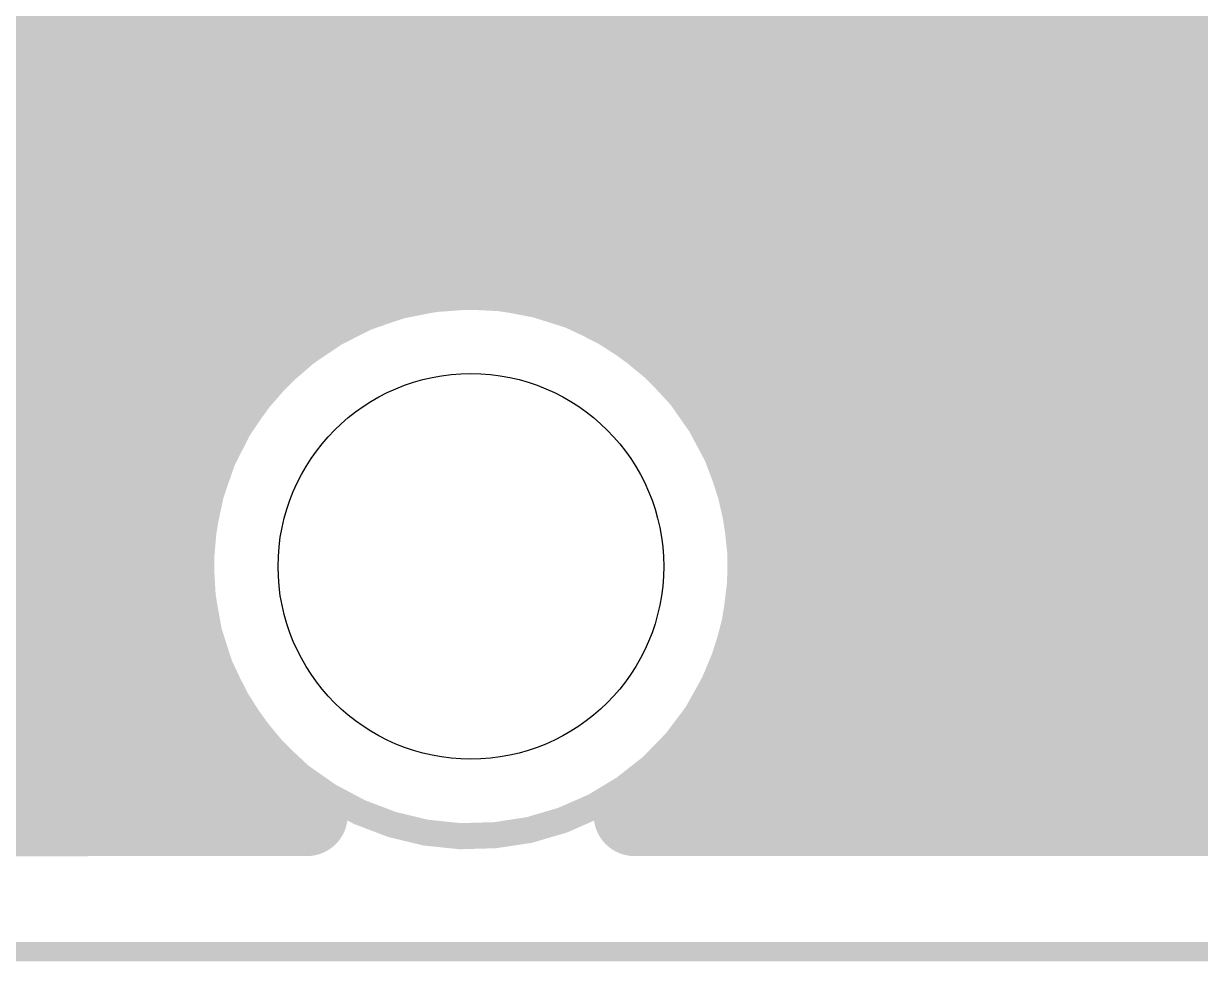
# Model space of a CAD drawing. Extents: x 0 to 1.5, y 0 to 3.74.
# Drawn here: x 0.6887 to 1.0494, y -0.003 to 0.2845 of the extents above; entities that cross this region are included whole.
import ezdxf

# ---------------------------------------------------------------- set-up
doc = ezdxf.new("R2010")
doc.units = 0
for name, color, linetype in [('Board_Outline', 13, 'CONTINUOUS'), ('Bottom', 6, 'CONTINUOUS'), ('Drill_Bottom', 8, 'CONTINUOUS'), ('Drill_Top', 7, 'CONTINUOUS'), ('Edge_Bottom', 17, 'CONTINUOUS'), ('Edge_Top', 16, 'CONTINUOUS'), ('Top', 5, 'CONTINUOUS')]:
    doc.layers.add(name, color=color, linetype=linetype)

msp = doc.modelspace()

# ---------------------------------------------------------------- linework, layer by layer
at = {"layer": 'Board_Outline', "linetype": 'CONTINUOUS', "const_width": 0.006}
msp.add_lwpolyline([(0, 0), (1.4961, 0), (1.4961, 3.7402), (0, 3.7402), (0, 0)], dxfattribs=at)
at = {"layer": 'Bottom', "linetype": 'CONTINUOUS', "const_width": 0.025}
for points in [[(0.7241, 0.2975), (0.7484, 0.2715)], [(0.7339, 0.2898), (1.2829, 0.2898)], [(0.7484, 0.2715), (1.2703, 0.2725)], [(0.7035, 0.2625), (0.3339, 0.2626)], [(0.7243, 0.2402), (0.7035, 0.2625)], [(0.1477, 0.2407), (0.7213, 0.2407)], [(0.7292, 0.2364), (0.7243, 0.2402)], [(0.7349, 0.2338), (0.7292, 0.2364)], [(0.741, 0.2326), (0.7349, 0.2338)], [(1.2781, 0.2336), (0.876, 0.2328)], [(0.876, 0.2328), (0.741, 0.2326)], [(0.1988, 0.2159), (1.2952, 0.2159)], [(0.8044, 0.207), (0.8186, 0.2092)], [(0.8186, 0.2092), (0.8329, 0.2092)], [(0.8329, 0.2092), (0.8471, 0.207)], [(0.7908, 0.2025), (0.8044, 0.207)], [(0.8471, 0.207), (0.8607, 0.2025)], [(0.778, 0.196), (0.7908, 0.2025)], [(0.8607, 0.2025), (0.8735, 0.196)], [(0.7664, 0.1876), (0.778, 0.196)], [(0.8735, 0.196), (0.8851, 0.1876)], [(0.2221, 0.191), (0.7682, 0.191)], [(0.8834, 0.191), (1.0989, 0.191)], [(0.7563, 0.1775), (0.7664, 0.1876)], [(0.8851, 0.1876), (0.8953, 0.1775)], [(0.7479, 0.1659), (0.7563, 0.1775)], [(0.8953, 0.1775), (0.9037, 0.1659)], [(0.2359, 0.1661), (0.7455, 0.1661)], [(0.7414, 0.1531), (0.7479, 0.1659)], [(0.9037, 0.1659), (0.9102, 0.1531)], [(0.906, 0.1661), (1.0762, 0.1661)], [(0.7369, 0.1394), (0.7414, 0.1531)], [(0.9102, 0.1531), (0.9146, 0.1394)], [(0.2433, 0.1413), (0.7349, 0.1413)], [(0.7347, 0.1253), (0.7369, 0.1394)], [(0.9146, 0.1394), (0.9169, 0.1253)], [(0.9167, 0.1413), (1.0656, 0.1413)], [(0.7347, 0.1109), (0.7347, 0.1253)], [(0.9169, 0.1253), (0.9169, 0.1109)], [(0.3409, 0.1164), (0.7319, 0.1164)], [(0.9196, 0.1164), (1.0626, 0.1164)], [(0.7369, 0.0968), (0.7347, 0.1109)], [(0.9169, 0.1109), (0.9146, 0.0968)], [(0.7414, 0.0831), (0.7369, 0.0968)], [(0.9146, 0.0968), (0.9102, 0.0831)], [(0.3489, 0.0915), (0.7359, 0.0915)], [(0.9157, 0.0915), (1.0666, 0.0915)], [(0.7479, 0.0704), (0.7414, 0.0831)], [(0.9102, 0.0831), (0.9037, 0.0704)], [(0.7563, 0.0588), (0.7479, 0.0704)], [(0.9037, 0.0704), (0.8953, 0.0588)], [(0.3422, 0.0667), (0.7478, 0.0667)], [(0.9038, 0.0667), (1.0785, 0.0667)], [(0.7664, 0.0486), (0.7563, 0.0588)], [(0.8953, 0.0588), (0.8851, 0.0486)], [(0.7755, 0.0418), (0.7664, 0.0486)], [(0.8851, 0.0486), (0.8759, 0.0418)], [(0.2169, 0.0416), (0.7755, 0.0418)], [(0.2197, 0.0418), (0.773, 0.0418)], [(0.8759, 0.0418), (1.1061, 0.0419)]]:
    msp.add_lwpolyline(points, dxfattribs=at)
at = {"layer": 'Bottom', "linetype": 'CONTINUOUS', "const_width": 0.0125}
for points in [[(0.7422, 0.2715, 1), (0.7547, 0.2715, 1), (0.7422, 0.2715, 1)], [(0.7422, 0.2715, 1), (0.7547, 0.2715, 1), (0.7422, 0.2715, 1)], [(0.6972, 0.2625, 1), (0.7097, 0.2625, 1), (0.6972, 0.2625, 1)], [(0.6972, 0.2625, 1), (0.7097, 0.2625, 1), (0.6972, 0.2625, 1)], [(0.718, 0.2402, 1), (0.7305, 0.2402, 1), (0.718, 0.2402, 1)], [(0.718, 0.2402, 1), (0.7305, 0.2402, 1), (0.718, 0.2402, 1)], [(0.723, 0.2364, 1), (0.7355, 0.2364, 1), (0.723, 0.2364, 1)], [(0.723, 0.2364, 1), (0.7355, 0.2364, 1), (0.723, 0.2364, 1)], [(0.7286, 0.2338, 1), (0.7411, 0.2338, 1), (0.7286, 0.2338, 1)], [(0.7286, 0.2338, 1), (0.7411, 0.2338, 1), (0.7286, 0.2338, 1)], [(0.7347, 0.2326, 1), (0.7472, 0.2326, 1), (0.7347, 0.2326, 1)], [(0.7347, 0.2326, 1), (0.7472, 0.2326, 1), (0.7347, 0.2326, 1)], [(0.8698, 0.2328, 1), (0.8823, 0.2328, 1), (0.8698, 0.2328, 1)], [(0.8698, 0.2328, 1), (0.8823, 0.2328, 1), (0.8698, 0.2328, 1)], [(0.8124, 0.2092, 1), (0.8249, 0.2092, 1), (0.8124, 0.2092, 1)], [(0.8124, 0.2092, 1), (0.8249, 0.2092, 1), (0.8124, 0.2092, 1)], [(0.8267, 0.2092, 1), (0.8392, 0.2092, 1), (0.8267, 0.2092, 1)], [(0.8267, 0.2092, 1), (0.8392, 0.2092, 1), (0.8267, 0.2092, 1)], [(0.7982, 0.207, 1), (0.8107, 0.207, 1), (0.7982, 0.207, 1)], [(0.7982, 0.207, 1), (0.8107, 0.207, 1), (0.7982, 0.207, 1)], [(0.8409, 0.207, 1), (0.8534, 0.207, 1), (0.8409, 0.207, 1)], [(0.8409, 0.207, 1), (0.8534, 0.207, 1), (0.8409, 0.207, 1)], [(0.7846, 0.2025, 1), (0.7971, 0.2025, 1), (0.7846, 0.2025, 1)], [(0.7846, 0.2025, 1), (0.7971, 0.2025, 1), (0.7846, 0.2025, 1)], [(0.8545, 0.2025, 1), (0.867, 0.2025, 1), (0.8545, 0.2025, 1)], [(0.8545, 0.2025, 1), (0.867, 0.2025, 1), (0.8545, 0.2025, 1)], [(0.7718, 0.196, 1), (0.7843, 0.196, 1), (0.7718, 0.196, 1)], [(0.7718, 0.196, 1), (0.7843, 0.196, 1), (0.7718, 0.196, 1)], [(0.8673, 0.196, 1), (0.8798, 0.196, 1), (0.8673, 0.196, 1)], [(0.8673, 0.196, 1), (0.8798, 0.196, 1), (0.8673, 0.196, 1)], [(0.7602, 0.1876, 1), (0.7727, 0.1876, 1), (0.7602, 0.1876, 1)], [(0.7602, 0.1876, 1), (0.7727, 0.1876, 1), (0.7602, 0.1876, 1)], [(0.8789, 0.1876, 1), (0.8914, 0.1876, 1), (0.8789, 0.1876, 1)], [(0.8789, 0.1876, 1), (0.8914, 0.1876, 1), (0.8789, 0.1876, 1)], [(0.75, 0.1775, 1), (0.7625, 0.1775, 1), (0.75, 0.1775, 1)], [(0.75, 0.1775, 1), (0.7625, 0.1775, 1), (0.75, 0.1775, 1)], [(0.889, 0.1775, 1), (0.9015, 0.1775, 1), (0.889, 0.1775, 1)], [(0.889, 0.1775, 1), (0.9015, 0.1775, 1), (0.889, 0.1775, 1)], [(0.7416, 0.1659, 1), (0.7541, 0.1659, 1), (0.7416, 0.1659, 1)], [(0.7416, 0.1659, 1), (0.7541, 0.1659, 1), (0.7416, 0.1659, 1)], [(0.8974, 0.1659, 1), (0.9099, 0.1659, 1), (0.8974, 0.1659, 1)], [(0.8974, 0.1659, 1), (0.9099, 0.1659, 1), (0.8974, 0.1659, 1)], [(0.7351, 0.1531, 1), (0.7476, 0.1531, 1), (0.7351, 0.1531, 1)], [(0.7351, 0.1531, 1), (0.7476, 0.1531, 1), (0.7351, 0.1531, 1)], [(0.9039, 0.1531, 1), (0.9164, 0.1531, 1), (0.9039, 0.1531, 1)], [(0.9039, 0.1531, 1), (0.9164, 0.1531, 1), (0.9039, 0.1531, 1)], [(0.7307, 0.1394, 1), (0.7432, 0.1394, 1), (0.7307, 0.1394, 1)], [(0.7307, 0.1394, 1), (0.7432, 0.1394, 1), (0.7307, 0.1394, 1)], [(0.9084, 0.1394, 1), (0.9209, 0.1394, 1), (0.9084, 0.1394, 1)], [(0.9084, 0.1394, 1), (0.9209, 0.1394, 1), (0.9084, 0.1394, 1)], [(0.7284, 0.1253, 1), (0.7409, 0.1253, 1), (0.7284, 0.1253, 1)], [(0.7284, 0.1253, 1), (0.7409, 0.1253, 1), (0.7284, 0.1253, 1)], [(0.9106, 0.1253, 1), (0.9231, 0.1253, 1), (0.9106, 0.1253, 1)], [(0.9106, 0.1253, 1), (0.9231, 0.1253, 1), (0.9106, 0.1253, 1)], [(0.7284, 0.1109, 1), (0.7409, 0.1109, 1), (0.7284, 0.1109, 1)], [(0.7284, 0.1109, 1), (0.7409, 0.1109, 1), (0.7284, 0.1109, 1)], [(0.9106, 0.1109, 1), (0.9231, 0.1109, 1), (0.9106, 0.1109, 1)], [(0.9106, 0.1109, 1), (0.9231, 0.1109, 1), (0.9106, 0.1109, 1)], [(0.7307, 0.0968, 1), (0.7432, 0.0968, 1), (0.7307, 0.0968, 1)], [(0.7307, 0.0968, 1), (0.7432, 0.0968, 1), (0.7307, 0.0968, 1)], [(0.9084, 0.0968, 1), (0.9209, 0.0968, 1), (0.9084, 0.0968, 1)], [(0.9084, 0.0968, 1), (0.9209, 0.0968, 1), (0.9084, 0.0968, 1)], [(0.7351, 0.0831, 1), (0.7476, 0.0831, 1), (0.7351, 0.0831, 1)], [(0.7351, 0.0831, 1), (0.7476, 0.0831, 1), (0.7351, 0.0831, 1)], [(0.9039, 0.0831, 1), (0.9164, 0.0831, 1), (0.9039, 0.0831, 1)], [(0.9039, 0.0831, 1), (0.9164, 0.0831, 1), (0.9039, 0.0831, 1)], [(0.7416, 0.0704, 1), (0.7541, 0.0704, 1), (0.7416, 0.0704, 1)], [(0.7416, 0.0704, 1), (0.7541, 0.0704, 1), (0.7416, 0.0704, 1)], [(0.8974, 0.0704, 1), (0.9099, 0.0704, 1), (0.8974, 0.0704, 1)], [(0.8974, 0.0704, 1), (0.9099, 0.0704, 1), (0.8974, 0.0704, 1)], [(0.75, 0.0588, 1), (0.7625, 0.0588, 1), (0.75, 0.0588, 1)], [(0.75, 0.0588, 1), (0.7625, 0.0588, 1), (0.75, 0.0588, 1)], [(0.889, 0.0588, 1), (0.9015, 0.0588, 1), (0.889, 0.0588, 1)], [(0.889, 0.0588, 1), (0.9015, 0.0588, 1), (0.889, 0.0588, 1)], [(0.7602, 0.0486, 1), (0.7727, 0.0486, 1), (0.7602, 0.0486, 1)], [(0.7602, 0.0486, 1), (0.7727, 0.0486, 1), (0.7602, 0.0486, 1)], [(0.8789, 0.0486, 1), (0.8914, 0.0486, 1), (0.8789, 0.0486, 1)], [(0.8789, 0.0486, 1), (0.8914, 0.0486, 1), (0.8789, 0.0486, 1)], [(0.7693, 0.0418, 1), (0.7818, 0.0418, 1), (0.7693, 0.0418, 1)], [(0.7693, 0.0418, 1), (0.7818, 0.0418, 1), (0.7693, 0.0418, 1)], [(0.8697, 0.0418, 1), (0.8822, 0.0418, 1), (0.8697, 0.0418, 1)], [(0.8697, 0.0418, 1), (0.8822, 0.0418, 1), (0.8697, 0.0418, 1)]]:
    msp.add_lwpolyline(points, format="xyb", dxfattribs=at)
at = {"layer": 'Drill_Bottom'}
msp.add_circle((0.8258, 0.1181), 0.0591, dxfattribs=at)
at = {"layer": 'Drill_Top'}
msp.add_circle((0.8258, 0.1181), 0.0591, dxfattribs=at)
at = {"layer": 'Edge_Bottom', "linetype": 'CONTINUOUS', "const_width": 0.008}
msp.add_lwpolyline([(0.9083, 0.1128), (0.907, 0.1022), (0.9043, 0.0919), (0.9002, 0.0821), (0.895, 0.0728), (0.8886, 0.0643), (0.8812, 0.0567), (0.8728, 0.0501), (0.8637, 0.0446), (0.8539, 0.0403), (0.8437, 0.0373), (0.8332, 0.0357), (0.8225, 0.0354), (0.8119, 0.0365), (0.8016, 0.039), (0.7916, 0.0428), (0.7822, 0.0478), (0.7735, 0.0539), (0.7657, 0.0612), (0.7589, 0.0694), (0.7532, 0.0784), (0.7487, 0.088), (0.7455, 0.0981), (0.7436, 0.1086), (0.743, 0.1193), (0.7439, 0.1299), (0.7461, 0.1403), (0.7496, 0.1504), (0.7543, 0.1599), (0.7603, 0.1687), (0.7673, 0.1767), (0.7754, 0.1837), (0.7842, 0.1896), (0.7937, 0.1944), (0.8038, 0.1979), (0.8142, 0.2), (0.8248, 0.2008), (0.8355, 0.2003), (0.8459, 0.1983), (0.8561, 0.1951), (0.8657, 0.1906), (0.8747, 0.1848), (0.8829, 0.178), (0.8901, 0.1702), (0.8962, 0.1615), (0.9012, 0.1521), (0.905, 0.1421), (0.9074, 0.1317), (0.9085, 0.1211), (0.9083, 0.1128)], dxfattribs=at)
at = {"layer": 'Edge_Top', "linetype": 'CONTINUOUS', "const_width": 0.008}
msp.add_lwpolyline([(0.9083, 0.1128), (0.907, 0.1022), (0.9043, 0.0919), (0.9002, 0.0821), (0.895, 0.0728), (0.8886, 0.0643), (0.8812, 0.0567), (0.8728, 0.0501), (0.8637, 0.0446), (0.8539, 0.0403), (0.8437, 0.0373), (0.8332, 0.0357), (0.8225, 0.0354), (0.8119, 0.0365), (0.8016, 0.039), (0.7916, 0.0428), (0.7822, 0.0478), (0.7735, 0.0539), (0.7657, 0.0612), (0.7589, 0.0694), (0.7532, 0.0784), (0.7487, 0.088), (0.7455, 0.0981), (0.7436, 0.1086), (0.743, 0.1193), (0.7439, 0.1299), (0.7461, 0.1403), (0.7496, 0.1504), (0.7543, 0.1599), (0.7603, 0.1687), (0.7673, 0.1767), (0.7754, 0.1837), (0.7842, 0.1896), (0.7937, 0.1944), (0.8038, 0.1979), (0.8142, 0.2), (0.8248, 0.2008), (0.8355, 0.2003), (0.8459, 0.1983), (0.8561, 0.1951), (0.8657, 0.1906), (0.8747, 0.1848), (0.8829, 0.178), (0.8901, 0.1702), (0.8962, 0.1615), (0.9012, 0.1521), (0.905, 0.1421), (0.9074, 0.1317), (0.9085, 0.1211), (0.9083, 0.1128)], dxfattribs=at)
at = {"layer": 'Top', "linetype": 'CONTINUOUS', "const_width": 0.025}
for points in [[(0.0423, 0.2895), (1.4511, 0.2895)], [(0.0423, 0.2646), (1.4511, 0.2646)], [(0.1518, 0.2397), (1.3422, 0.2397)], [(0.2, 0.2149), (1.294, 0.2149)], [(0.8044, 0.207), (0.8186, 0.2092)], [(0.8186, 0.2092), (0.8329, 0.2092)], [(0.8329, 0.2092), (0.8471, 0.207)], [(0.7908, 0.2025), (0.8044, 0.207)], [(0.8471, 0.207), (0.8607, 0.2025)], [(0.778, 0.196), (0.7908, 0.2025)], [(0.8607, 0.2025), (0.8735, 0.196)], [(0.7664, 0.1876), (0.778, 0.196)], [(0.8735, 0.196), (0.8851, 0.1876)], [(0.2229, 0.19), (0.7669, 0.19)], [(0.8847, 0.19), (1.0976, 0.19)], [(0.7563, 0.1775), (0.7664, 0.1876)], [(0.8851, 0.1876), (0.8953, 0.1775)], [(0.7479, 0.1659), (0.7563, 0.1775)], [(0.8953, 0.1775), (0.9037, 0.1659)], [(0.2363, 0.1651), (0.7449, 0.1651)], [(0.7414, 0.1531), (0.7479, 0.1659)], [(0.9037, 0.1659), (0.9102, 0.1531)], [(0.9066, 0.1651), (1.0756, 0.1651)], [(0.7369, 0.1394), (0.7414, 0.1531)], [(0.9102, 0.1531), (0.9146, 0.1394)], [(0.2434, 0.1403), (0.7346, 0.1403)], [(0.7347, 0.1253), (0.7369, 0.1394)], [(0.9146, 0.1394), (0.9169, 0.1253)], [(0.9169, 0.1403), (1.0653, 0.1403)], [(0.7347, 0.1109), (0.7347, 0.1253)], [(0.9169, 0.1253), (0.9169, 0.1109)], [(0.3416, 0.1154), (0.7319, 0.1154)], [(0.9196, 0.1154), (1.0627, 0.1154)], [(0.7369, 0.0968), (0.7347, 0.1109)], [(0.9169, 0.1109), (0.9146, 0.0968)], [(0.7414, 0.0831), (0.7369, 0.0968)], [(0.9146, 0.0968), (0.9102, 0.0831)], [(0.3489, 0.0905), (0.7361, 0.0905)], [(0.9154, 0.0905), (1.0669, 0.0905)], [(0.7479, 0.0704), (0.7414, 0.0831)], [(0.9102, 0.0831), (0.9037, 0.0704)], [(0.7563, 0.0588), (0.7479, 0.0704)], [(0.9037, 0.0704), (0.8953, 0.0588)], [(0.3416, 0.0657), (0.7485, 0.0657)], [(0.9031, 0.0657), (1.0792, 0.0657)], [(0.7664, 0.0486), (0.7563, 0.0588)], [(0.8953, 0.0588), (0.8851, 0.0486)], [(0.7752, 0.042), (0.7664, 0.0486)], [(0.8851, 0.0486), (0.8761, 0.0419)], [(0.2175, 0.0424), (0.7752, 0.042)], [(0.8761, 0.0419), (1.1063, 0.0418)]]:
    msp.add_lwpolyline(points, dxfattribs=at)
at = {"layer": 'Top', "linetype": 'CONTINUOUS', "const_width": 0.0125}
for points in [[(0.8124, 0.2092, 1), (0.8249, 0.2092, 1), (0.8124, 0.2092, 1)], [(0.8124, 0.2092, 1), (0.8249, 0.2092, 1), (0.8124, 0.2092, 1)], [(0.8267, 0.2092, 1), (0.8392, 0.2092, 1), (0.8267, 0.2092, 1)], [(0.8267, 0.2092, 1), (0.8392, 0.2092, 1), (0.8267, 0.2092, 1)], [(0.7982, 0.207, 1), (0.8107, 0.207, 1), (0.7982, 0.207, 1)], [(0.7982, 0.207, 1), (0.8107, 0.207, 1), (0.7982, 0.207, 1)], [(0.8409, 0.207, 1), (0.8534, 0.207, 1), (0.8409, 0.207, 1)], [(0.8409, 0.207, 1), (0.8534, 0.207, 1), (0.8409, 0.207, 1)], [(0.7846, 0.2025, 1), (0.7971, 0.2025, 1), (0.7846, 0.2025, 1)], [(0.7846, 0.2025, 1), (0.7971, 0.2025, 1), (0.7846, 0.2025, 1)], [(0.8545, 0.2025, 1), (0.867, 0.2025, 1), (0.8545, 0.2025, 1)], [(0.8545, 0.2025, 1), (0.867, 0.2025, 1), (0.8545, 0.2025, 1)], [(0.7718, 0.196, 1), (0.7843, 0.196, 1), (0.7718, 0.196, 1)], [(0.7718, 0.196, 1), (0.7843, 0.196, 1), (0.7718, 0.196, 1)], [(0.8673, 0.196, 1), (0.8798, 0.196, 1), (0.8673, 0.196, 1)], [(0.8673, 0.196, 1), (0.8798, 0.196, 1), (0.8673, 0.196, 1)], [(0.7602, 0.1876, 1), (0.7727, 0.1876, 1), (0.7602, 0.1876, 1)], [(0.7602, 0.1876, 1), (0.7727, 0.1876, 1), (0.7602, 0.1876, 1)], [(0.8789, 0.1876, 1), (0.8914, 0.1876, 1), (0.8789, 0.1876, 1)], [(0.8789, 0.1876, 1), (0.8914, 0.1876, 1), (0.8789, 0.1876, 1)], [(0.75, 0.1775, 1), (0.7625, 0.1775, 1), (0.75, 0.1775, 1)], [(0.75, 0.1775, 1), (0.7625, 0.1775, 1), (0.75, 0.1775, 1)], [(0.889, 0.1775, 1), (0.9015, 0.1775, 1), (0.889, 0.1775, 1)], [(0.889, 0.1775, 1), (0.9015, 0.1775, 1), (0.889, 0.1775, 1)], [(0.7416, 0.1659, 1), (0.7541, 0.1659, 1), (0.7416, 0.1659, 1)], [(0.7416, 0.1659, 1), (0.7541, 0.1659, 1), (0.7416, 0.1659, 1)], [(0.8974, 0.1659, 1), (0.9099, 0.1659, 1), (0.8974, 0.1659, 1)], [(0.8974, 0.1659, 1), (0.9099, 0.1659, 1), (0.8974, 0.1659, 1)], [(0.7351, 0.1531, 1), (0.7476, 0.1531, 1), (0.7351, 0.1531, 1)], [(0.7351, 0.1531, 1), (0.7476, 0.1531, 1), (0.7351, 0.1531, 1)], [(0.9039, 0.1531, 1), (0.9164, 0.1531, 1), (0.9039, 0.1531, 1)], [(0.9039, 0.1531, 1), (0.9164, 0.1531, 1), (0.9039, 0.1531, 1)], [(0.7307, 0.1394, 1), (0.7432, 0.1394, 1), (0.7307, 0.1394, 1)], [(0.7307, 0.1394, 1), (0.7432, 0.1394, 1), (0.7307, 0.1394, 1)], [(0.9084, 0.1394, 1), (0.9209, 0.1394, 1), (0.9084, 0.1394, 1)], [(0.9084, 0.1394, 1), (0.9209, 0.1394, 1), (0.9084, 0.1394, 1)], [(0.7284, 0.1253, 1), (0.7409, 0.1253, 1), (0.7284, 0.1253, 1)], [(0.7284, 0.1253, 1), (0.7409, 0.1253, 1), (0.7284, 0.1253, 1)], [(0.9106, 0.1253, 1), (0.9231, 0.1253, 1), (0.9106, 0.1253, 1)], [(0.9106, 0.1253, 1), (0.9231, 0.1253, 1), (0.9106, 0.1253, 1)], [(0.7284, 0.1109, 1), (0.7409, 0.1109, 1), (0.7284, 0.1109, 1)], [(0.7284, 0.1109, 1), (0.7409, 0.1109, 1), (0.7284, 0.1109, 1)], [(0.9106, 0.1109, 1), (0.9231, 0.1109, 1), (0.9106, 0.1109, 1)], [(0.9106, 0.1109, 1), (0.9231, 0.1109, 1), (0.9106, 0.1109, 1)], [(0.7307, 0.0968, 1), (0.7432, 0.0968, 1), (0.7307, 0.0968, 1)], [(0.7307, 0.0968, 1), (0.7432, 0.0968, 1), (0.7307, 0.0968, 1)], [(0.9084, 0.0968, 1), (0.9209, 0.0968, 1), (0.9084, 0.0968, 1)], [(0.9084, 0.0968, 1), (0.9209, 0.0968, 1), (0.9084, 0.0968, 1)], [(0.7351, 0.0831, 1), (0.7476, 0.0831, 1), (0.7351, 0.0831, 1)], [(0.7351, 0.0831, 1), (0.7476, 0.0831, 1), (0.7351, 0.0831, 1)], [(0.9039, 0.0831, 1), (0.9164, 0.0831, 1), (0.9039, 0.0831, 1)], [(0.9039, 0.0831, 1), (0.9164, 0.0831, 1), (0.9039, 0.0831, 1)], [(0.7416, 0.0704, 1), (0.7541, 0.0704, 1), (0.7416, 0.0704, 1)], [(0.7416, 0.0704, 1), (0.7541, 0.0704, 1), (0.7416, 0.0704, 1)], [(0.8974, 0.0704, 1), (0.9099, 0.0704, 1), (0.8974, 0.0704, 1)], [(0.8974, 0.0704, 1), (0.9099, 0.0704, 1), (0.8974, 0.0704, 1)], [(0.75, 0.0588, 1), (0.7625, 0.0588, 1), (0.75, 0.0588, 1)], [(0.75, 0.0588, 1), (0.7625, 0.0588, 1), (0.75, 0.0588, 1)], [(0.889, 0.0588, 1), (0.9015, 0.0588, 1), (0.889, 0.0588, 1)], [(0.889, 0.0588, 1), (0.9015, 0.0588, 1), (0.889, 0.0588, 1)], [(0.7602, 0.0486, 1), (0.7727, 0.0486, 1), (0.7602, 0.0486, 1)], [(0.7602, 0.0486, 1), (0.7727, 0.0486, 1), (0.7602, 0.0486, 1)], [(0.8789, 0.0486, 1), (0.8914, 0.0486, 1), (0.8789, 0.0486, 1)], [(0.8789, 0.0486, 1), (0.8914, 0.0486, 1), (0.8789, 0.0486, 1)], [(0.769, 0.042, 1), (0.7815, 0.042, 1), (0.769, 0.042, 1)], [(0.769, 0.042, 1), (0.7815, 0.042, 1), (0.769, 0.042, 1)], [(0.8698, 0.0419, 1), (0.8823, 0.0419, 1), (0.8698, 0.0419, 1)], [(0.8698, 0.0419, 1), (0.8823, 0.0419, 1), (0.8698, 0.0419, 1)]]:
    msp.add_lwpolyline(points, format="xyb", dxfattribs=at)

doc.saveas('drawing.dxf')
